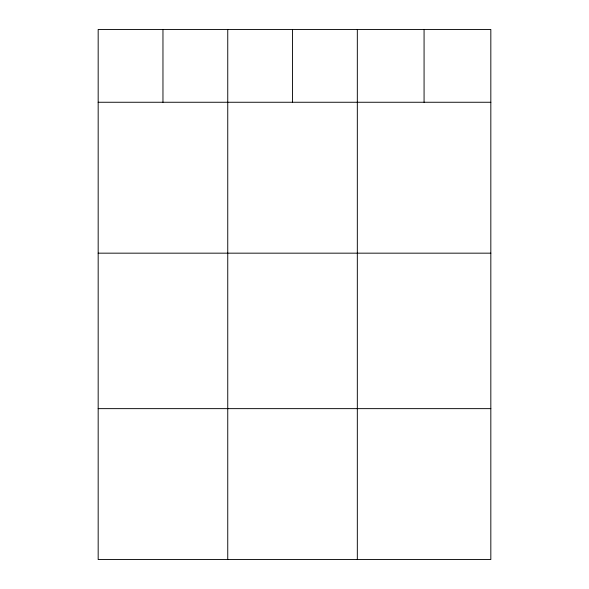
<?xml version="1.0" encoding="UTF-8"?>
<svg xmlns="http://www.w3.org/2000/svg" width="589" height="589" viewBox="0 0 589 589"><rect width="100%" height="100%" fill="white"/><g stroke="black" fill="none" stroke-linecap="round" stroke-linejoin="round"><path stroke-width="0.88" d="M490.828 102.258L490.828 559.55L98.172 559.55L98.172 29.45L490.828 29.45L490.828 102.258L98.172 102.258M98.172 253.167L490.828 253.167M98.172 408.641L490.828 408.641M424.073 29.45L424.073 102.258M357.324 29.45L357.324 559.55M292.534 29.45L292.534 102.258M227.752 29.45L227.752 559.55M162.962 29.45L162.962 102.258"/></g></svg>
